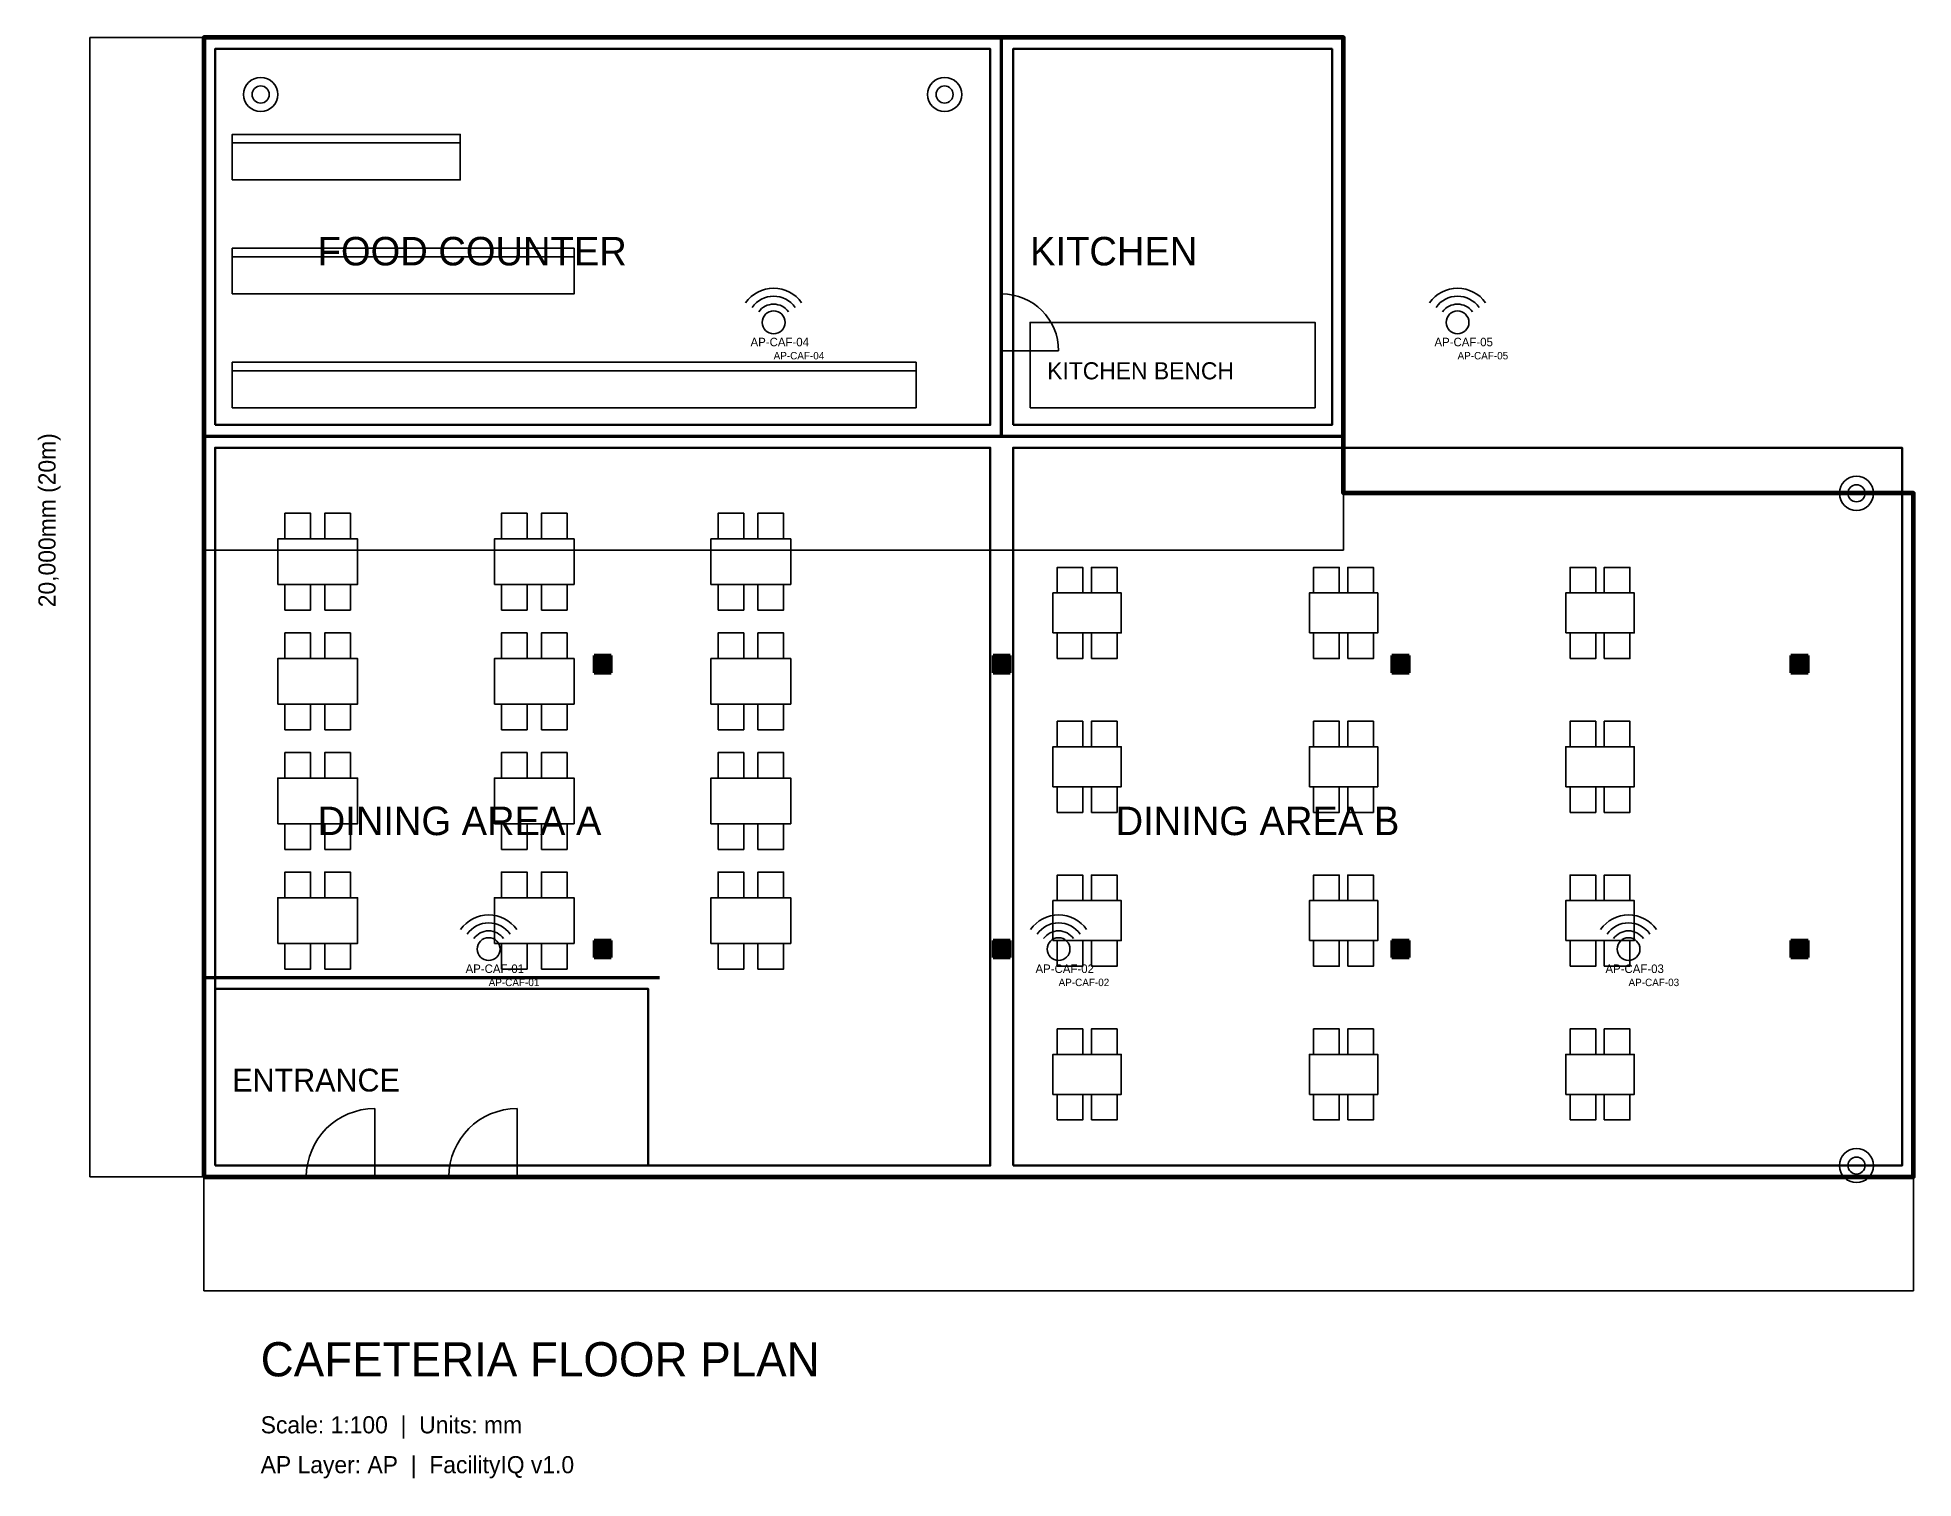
# Model space of a CAD drawing. Header units: millimetres. Extents: x -2916 to 30000, y -5292 to 20000.
import ezdxf

# ---------------------------------------------------------------- set-up
doc = ezdxf.new("R2010")
doc.units = ezdxf.units.MM
for name, color, linetype in [('AP', 3, 'Continuous'), ('COLUMNS', 5, 'Continuous'), ('DIMENSIONS', 6, 'Continuous'), ('DOORS', 4, 'Continuous'), ('FLOOR_BOUNDARY', 1, 'Continuous'), ('FURNITURE', 2, 'Continuous'), ('TEXT', 8, 'Continuous'), ('WALLS', 7, 'Continuous')]:
    doc.layers.add(name, color=color, linetype=linetype)

# ---------------------------------------------------------------- blocks, each defined once
blk = doc.blocks.new('AP_AP-CAF-01')
at = {"layer": 'AP', "color": 3}
blk.add_circle((0, 0), 200, dxfattribs=at)
for radius in [600, 460, 320]:
    blk.add_arc((0, 0), radius, 35, 145, dxfattribs=at)
blk.add_text('AP-CAF-01', height=150, dxfattribs=at).set_placement((-405, -420))
blk.add_attdef('APID', (0, -650), '', height=130, dxfattribs=at)
blk = doc.blocks.new('AP_AP-CAF-02')
at = {"layer": 'AP', "color": 3}
blk.add_circle((0, 0), 200, dxfattribs=at)
for radius in [600, 460, 320]:
    blk.add_arc((0, 0), radius, 35, 145, dxfattribs=at)
blk.add_text('AP-CAF-02', height=150, dxfattribs=at).set_placement((-405, -420))
blk.add_attdef('APID', (0, -650), '', height=130, dxfattribs=at)
blk = doc.blocks.new('AP_AP-CAF-03')
at = {"layer": 'AP', "color": 3}
blk.add_circle((0, 0), 200, dxfattribs=at)
for radius in [600, 460, 320]:
    blk.add_arc((0, 0), radius, 35, 145, dxfattribs=at)
blk.add_text('AP-CAF-03', height=150, dxfattribs=at).set_placement((-405, -420))
blk.add_attdef('APID', (0, -650), '', height=130, dxfattribs=at)
blk = doc.blocks.new('AP_AP-CAF-04')
at = {"layer": 'AP', "color": 3}
blk.add_circle((0, 0), 200, dxfattribs=at)
for radius in [600, 460, 320]:
    blk.add_arc((0, 0), radius, 35, 145, dxfattribs=at)
blk.add_text('AP-CAF-04', height=150, dxfattribs=at).set_placement((-405, -420))
blk.add_attdef('APID', (0, -650), '', height=130, dxfattribs=at)
blk = doc.blocks.new('AP_AP-CAF-05')
at = {"layer": 'AP', "color": 3}
blk.add_circle((0, 0), 200, dxfattribs=at)
for radius in [600, 460, 320]:
    blk.add_arc((0, 0), radius, 35, 145, dxfattribs=at)
blk.add_text('AP-CAF-05', height=150, dxfattribs=at).set_placement((-405, -420))
blk.add_attdef('APID', (0, -650), '', height=130, dxfattribs=at)

msp = doc.modelspace()

# ---------------------------------------------------------------- linework, layer by layer
at = {"layer": 'COLUMNS', "color": 5}
for points in [[(6850, 8850), (7150, 8850), (6850, 9150), (7150, 9150)], [(13850, 8850), (14150, 8850), (13850, 9150), (14150, 9150)], [(20850, 8850), (21150, 8850), (20850, 9150), (21150, 9150)], [(27850, 8850), (28150, 8850), (27850, 9150), (28150, 9150)], [(6850, 3850), (7150, 3850), (6850, 4150), (7150, 4150)], [(13850, 3850), (14150, 3850), (13850, 4150), (14150, 4150)], [(20850, 3850), (21150, 3850), (20850, 4150), (21150, 4150)], [(27850, 3850), (28150, 3850), (27850, 4150), (28150, 4150)]]:
    msp.add_solid(points, dxfattribs=at)
at = {"layer": 'DIMENSIONS', "color": 6}
for p, q in [((-2000, 0), (-2000, 20000)), ((0, 20000), (-2000, 20000)), ((0, 12000), (0, 11000)), ((20000, 12000), (20000, 11000)), ((0, 11000), (20000, 11000)), ((0, 0), (-2000, 0)), ((0, 0), (0, -2000)), ((30000, 0), (30000, -2000)), ((0, -2000), (30000, -2000))]:
    msp.add_line(p, q, dxfattribs=at)
at = {"layer": 'DOORS', "color": 4}
for p, q in [((14000, 14500), (15000, 14500)), ((3000, 0), (3000, 1200)), ((5500, 0), (5500, 1200))]:
    msp.add_line(p, q, dxfattribs=at)
for centre, radius, start, end in [((14000, 14500), 1000, 0, 90), ((3000, 0), 1200, 90, 180), ((5500, 0), 1200, 90, 180)]:
    msp.add_arc(centre, radius, start, end, dxfattribs=at)
at = {"layer": 'FLOOR_BOUNDARY', "color": 1, "lineweight": 70}
msp.add_lwpolyline([(0, 0), (30000, 0), (30000, 12000), (20000, 12000), (20000, 20000), (0, 20000)], close=True, dxfattribs=at)
at = {"layer": 'FURNITURE', "color": 2}
for p, q in [((500, 18150), (4500, 18150)), ((500, 16150), (6500, 16150)), ((500, 14150), (12500, 14150))]:
    msp.add_line(p, q, dxfattribs=at)
for points in [[(500, 17500), (4500, 17500), (4500, 18300), (500, 18300)], [(500, 15500), (6500, 15500), (6500, 16300), (500, 16300)], [(14500, 13500), (19500, 13500), (19500, 15000), (14500, 15000)], [(500, 13500), (12500, 13500), (12500, 14300), (500, 14300)], [(1425, 11200), (1875, 11200), (1875, 11650), (1425, 11650)], [(2125, 11200), (2575, 11200), (2575, 11650), (2125, 11650)], [(5225, 11200), (5675, 11200), (5675, 11650), (5225, 11650)], [(5925, 11200), (6375, 11200), (6375, 11650), (5925, 11650)], [(9025, 11200), (9475, 11200), (9475, 11650), (9025, 11650)], [(9725, 11200), (10175, 11200), (10175, 11650), (9725, 11650)], [(1300, 10400), (2700, 10400), (2700, 11200), (1300, 11200)], [(5100, 10400), (6500, 10400), (6500, 11200), (5100, 11200)], [(8900, 10400), (10300, 10400), (10300, 11200), (8900, 11200)], [(14975, 10250), (15425, 10250), (15425, 10700), (14975, 10700)], [(15575, 10250), (16025, 10250), (16025, 10700), (15575, 10700)], [(19475, 10250), (19925, 10250), (19925, 10700), (19475, 10700)], [(20075, 10250), (20525, 10250), (20525, 10700), (20075, 10700)], [(23975, 10250), (24425, 10250), (24425, 10700), (23975, 10700)], [(24575, 10250), (25025, 10250), (25025, 10700), (24575, 10700)], [(1425, 9950), (1875, 9950), (1875, 10400), (1425, 10400)], [(2125, 9950), (2575, 9950), (2575, 10400), (2125, 10400)], [(5225, 9950), (5675, 9950), (5675, 10400), (5225, 10400)], [(5925, 9950), (6375, 9950), (6375, 10400), (5925, 10400)], [(9025, 9950), (9475, 9950), (9475, 10400), (9025, 10400)], [(9725, 9950), (10175, 9950), (10175, 10400), (9725, 10400)], [(14900, 9550), (16100, 9550), (16100, 10250), (14900, 10250)], [(19400, 9550), (20600, 9550), (20600, 10250), (19400, 10250)], [(23900, 9550), (25100, 9550), (25100, 10250), (23900, 10250)], [(1425, 9100), (1875, 9100), (1875, 9550), (1425, 9550)], [(2125, 9100), (2575, 9100), (2575, 9550), (2125, 9550)], [(5225, 9100), (5675, 9100), (5675, 9550), (5225, 9550)], [(5925, 9100), (6375, 9100), (6375, 9550), (5925, 9550)], [(9025, 9100), (9475, 9100), (9475, 9550), (9025, 9550)], [(9725, 9100), (10175, 9100), (10175, 9550), (9725, 9550)], [(14975, 9100), (15425, 9100), (15425, 9550), (14975, 9550)], [(15575, 9100), (16025, 9100), (16025, 9550), (15575, 9550)], [(19475, 9100), (19925, 9100), (19925, 9550), (19475, 9550)], [(20075, 9100), (20525, 9100), (20525, 9550), (20075, 9550)], [(23975, 9100), (24425, 9100), (24425, 9550), (23975, 9550)], [(24575, 9100), (25025, 9100), (25025, 9550), (24575, 9550)], [(1300, 8300), (2700, 8300), (2700, 9100), (1300, 9100)], [(5100, 8300), (6500, 8300), (6500, 9100), (5100, 9100)], [(8900, 8300), (10300, 8300), (10300, 9100), (8900, 9100)], [(1425, 7850), (1875, 7850), (1875, 8300), (1425, 8300)], [(2125, 7850), (2575, 7850), (2575, 8300), (2125, 8300)], [(5225, 7850), (5675, 7850), (5675, 8300), (5225, 8300)], [(5925, 7850), (6375, 7850), (6375, 8300), (5925, 8300)], [(9025, 7850), (9475, 7850), (9475, 8300), (9025, 8300)], [(9725, 7850), (10175, 7850), (10175, 8300), (9725, 8300)], [(14975, 7550), (15425, 7550), (15425, 8000), (14975, 8000)], [(15575, 7550), (16025, 7550), (16025, 8000), (15575, 8000)], [(19475, 7550), (19925, 7550), (19925, 8000), (19475, 8000)], [(20075, 7550), (20525, 7550), (20525, 8000), (20075, 8000)], [(23975, 7550), (24425, 7550), (24425, 8000), (23975, 8000)], [(24575, 7550), (25025, 7550), (25025, 8000), (24575, 8000)], [(1425, 7000), (1875, 7000), (1875, 7450), (1425, 7450)], [(2125, 7000), (2575, 7000), (2575, 7450), (2125, 7450)], [(5225, 7000), (5675, 7000), (5675, 7450), (5225, 7450)], [(5925, 7000), (6375, 7000), (6375, 7450), (5925, 7450)], [(9025, 7000), (9475, 7000), (9475, 7450), (9025, 7450)], [(9725, 7000), (10175, 7000), (10175, 7450), (9725, 7450)], [(14900, 6850), (16100, 6850), (16100, 7550), (14900, 7550)], [(19400, 6850), (20600, 6850), (20600, 7550), (19400, 7550)], [(23900, 6850), (25100, 6850), (25100, 7550), (23900, 7550)], [(1300, 6200), (2700, 6200), (2700, 7000), (1300, 7000)], [(5100, 6200), (6500, 6200), (6500, 7000), (5100, 7000)], [(8900, 6200), (10300, 6200), (10300, 7000), (8900, 7000)], [(14975, 6400), (15425, 6400), (15425, 6850), (14975, 6850)], [(15575, 6400), (16025, 6400), (16025, 6850), (15575, 6850)], [(19475, 6400), (19925, 6400), (19925, 6850), (19475, 6850)], [(20075, 6400), (20525, 6400), (20525, 6850), (20075, 6850)], [(23975, 6400), (24425, 6400), (24425, 6850), (23975, 6850)], [(24575, 6400), (25025, 6400), (25025, 6850), (24575, 6850)], [(1425, 5750), (1875, 5750), (1875, 6200), (1425, 6200)], [(2125, 5750), (2575, 5750), (2575, 6200), (2125, 6200)], [(5225, 5750), (5675, 5750), (5675, 6200), (5225, 6200)], [(5925, 5750), (6375, 5750), (6375, 6200), (5925, 6200)], [(9025, 5750), (9475, 5750), (9475, 6200), (9025, 6200)], [(9725, 5750), (10175, 5750), (10175, 6200), (9725, 6200)], [(1425, 4900), (1875, 4900), (1875, 5350), (1425, 5350)], [(2125, 4900), (2575, 4900), (2575, 5350), (2125, 5350)], [(5225, 4900), (5675, 4900), (5675, 5350), (5225, 5350)], [(5925, 4900), (6375, 4900), (6375, 5350), (5925, 5350)], [(9025, 4900), (9475, 4900), (9475, 5350), (9025, 5350)], [(9725, 4900), (10175, 4900), (10175, 5350), (9725, 5350)], [(14975, 4850), (15425, 4850), (15425, 5300), (14975, 5300)], [(15575, 4850), (16025, 4850), (16025, 5300), (15575, 5300)], [(19475, 4850), (19925, 4850), (19925, 5300), (19475, 5300)], [(20075, 4850), (20525, 4850), (20525, 5300), (20075, 5300)], [(23975, 4850), (24425, 4850), (24425, 5300), (23975, 5300)], [(24575, 4850), (25025, 4850), (25025, 5300), (24575, 5300)], [(1300, 4100), (2700, 4100), (2700, 4900), (1300, 4900)], [(5100, 4100), (6500, 4100), (6500, 4900), (5100, 4900)], [(8900, 4100), (10300, 4100), (10300, 4900), (8900, 4900)], [(14900, 4150), (16100, 4150), (16100, 4850), (14900, 4850)], [(19400, 4150), (20600, 4150), (20600, 4850), (19400, 4850)], [(23900, 4150), (25100, 4150), (25100, 4850), (23900, 4850)], [(1425, 3650), (1875, 3650), (1875, 4100), (1425, 4100)], [(2125, 3650), (2575, 3650), (2575, 4100), (2125, 4100)], [(5225, 3650), (5675, 3650), (5675, 4100), (5225, 4100)], [(5925, 3650), (6375, 3650), (6375, 4100), (5925, 4100)], [(9025, 3650), (9475, 3650), (9475, 4100), (9025, 4100)], [(9725, 3650), (10175, 3650), (10175, 4100), (9725, 4100)], [(14975, 3700), (15425, 3700), (15425, 4150), (14975, 4150)], [(15575, 3700), (16025, 3700), (16025, 4150), (15575, 4150)], [(19475, 3700), (19925, 3700), (19925, 4150), (19475, 4150)], [(20075, 3700), (20525, 3700), (20525, 4150), (20075, 4150)], [(23975, 3700), (24425, 3700), (24425, 4150), (23975, 4150)], [(24575, 3700), (25025, 3700), (25025, 4150), (24575, 4150)], [(14975, 2150), (15425, 2150), (15425, 2600), (14975, 2600)], [(15575, 2150), (16025, 2150), (16025, 2600), (15575, 2600)], [(19475, 2150), (19925, 2150), (19925, 2600), (19475, 2600)], [(20075, 2150), (20525, 2150), (20525, 2600), (20075, 2600)], [(23975, 2150), (24425, 2150), (24425, 2600), (23975, 2600)], [(24575, 2150), (25025, 2150), (25025, 2600), (24575, 2600)], [(14900, 1450), (16100, 1450), (16100, 2150), (14900, 2150)], [(19400, 1450), (20600, 1450), (20600, 2150), (19400, 2150)], [(23900, 1450), (25100, 1450), (25100, 2150), (23900, 2150)], [(14975, 1000), (15425, 1000), (15425, 1450), (14975, 1450)], [(15575, 1000), (16025, 1000), (16025, 1450), (15575, 1450)], [(19475, 1000), (19925, 1000), (19925, 1450), (19475, 1450)], [(20075, 1000), (20525, 1000), (20525, 1450), (20075, 1450)], [(23975, 1000), (24425, 1000), (24425, 1450), (23975, 1450)], [(24575, 1000), (25025, 1000), (25025, 1450), (24575, 1450)]]:
    msp.add_lwpolyline(points, close=True, dxfattribs=at)
at = {"layer": 'FURNITURE', "color": 3}
for centre, radius in [((1000, 19000), 300), ((1000, 19000), 150), ((13000, 19000), 300), ((13000, 19000), 150), ((29000, 12000), 300), ((29000, 12000), 150), ((29000, 200), 300), ((29000, 200), 150)]:
    msp.add_circle(centre, radius, dxfattribs=at)
at = {"layer": 'WALLS', "color": 7, "lineweight": 50}
for p, q in [((20000, 20000), (0, 20000)), ((0, 20000), (0, 0)), ((14000, 13000), (14000, 20000)), ((20000, 12000), (20000, 20000)), ((0, 13000), (20000, 13000)), ((4000, 13000), (6000, 13000)), ((30000, 12000), (20000, 12000)), ((30000, 0), (30000, 12000)), ((0, 3500), (8000, 3500)), ((0, 0), (30000, 0))]:
    msp.add_line(p, q, dxfattribs=at)
at = {"layer": 'WALLS', "lineweight": 50}
for p, q in [((7150, 9150), (6850, 9150)), ((6850, 9150), (6850, 8850)), ((7150, 8850), (7150, 9150)), ((14150, 9150), (13850, 9150)), ((13850, 9150), (13850, 8850)), ((14150, 8850), (14150, 9150)), ((21150, 9150), (20850, 9150)), ((20850, 9150), (20850, 8850)), ((21150, 8850), (21150, 9150)), ((28150, 9150), (27850, 9150)), ((27850, 9150), (27850, 8850)), ((28150, 8850), (28150, 9150)), ((6850, 8850), (7150, 8850)), ((13850, 8850), (14150, 8850)), ((20850, 8850), (21150, 8850)), ((27850, 8850), (28150, 8850)), ((7150, 4150), (6850, 4150)), ((6850, 4150), (6850, 3850)), ((7150, 3850), (7150, 4150)), ((14150, 4150), (13850, 4150)), ((13850, 4150), (13850, 3850)), ((14150, 3850), (14150, 4150)), ((21150, 4150), (20850, 4150)), ((20850, 4150), (20850, 3850)), ((21150, 3850), (21150, 4150)), ((28150, 4150), (27850, 4150)), ((27850, 4150), (27850, 3850)), ((28150, 3850), (28150, 4150)), ((6850, 3850), (7150, 3850)), ((13850, 3850), (14150, 3850)), ((20850, 3850), (21150, 3850)), ((27850, 3850), (28150, 3850))]:
    msp.add_line(p, q, dxfattribs=at)
at = {"layer": 'WALLS', "lineweight": 35}
for points in [[(200, 13200), (13800, 13200), (13800, 19800), (200, 19800)], [(14200, 13200), (19800, 13200), (19800, 19800), (14200, 19800)], [(200, 200), (13800, 200), (13800, 12800), (200, 12800)], [(14200, 200), (29800, 200), (29800, 12800), (14200, 12800)], [(200, 200), (7800, 200), (7800, 3300), (200, 3300)]]:
    msp.add_lwpolyline(points, close=True, dxfattribs=at)

# ---------------------------------------------------------------- block references
at = {"layer": 'AP'}
for name, p, values in [('AP_AP-CAF-04', (10000, 15000), {'APID': 'AP-CAF-04'}), ('AP_AP-CAF-05', (22000, 15000), {'APID': 'AP-CAF-05'}), ('AP_AP-CAF-01', (5000, 4000), {'APID': 'AP-CAF-01'}), ('AP_AP-CAF-02', (15000, 4000), {'APID': 'AP-CAF-02'}), ('AP_AP-CAF-03', (25000, 4000), {'APID': 'AP-CAF-03'})]:
    msp.add_blockref(name, p, dxfattribs=at).add_auto_attribs(values)

# ---------------------------------------------------------------- texts
at = {"layer": 'DIMENSIONS', "color": 6}
msp.add_text('20,000mm (20m)', height=300, rotation=90, dxfattribs=at).set_placement((-2600, 10000))
at = {"layer": 'TEXT', "color": 8}
for s, height, p in [('FOOD COUNTER', 500, (2000, 16000)), ('KITCHEN', 500, (14500, 16000)), ('KITCHEN BENCH', 300, (14800, 14000)), ('DINING AREA A', 500, (2000, 6000)), ('DINING AREA B', 500, (16000, 6000)), ('ENTRANCE', 400, (500, 1500)), ('CAFETERIA FLOOR PLAN', 600, (1000, -3500)), ('Scale: 1:100  |  Units: mm', 300, (1000, -4500)), ('AP Layer: AP  |  FacilityIQ v1.0', 300, (1000, -5200))]:
    msp.add_text(s, height=height, dxfattribs=at).set_placement(p)

doc.saveas('drawing.dxf')
